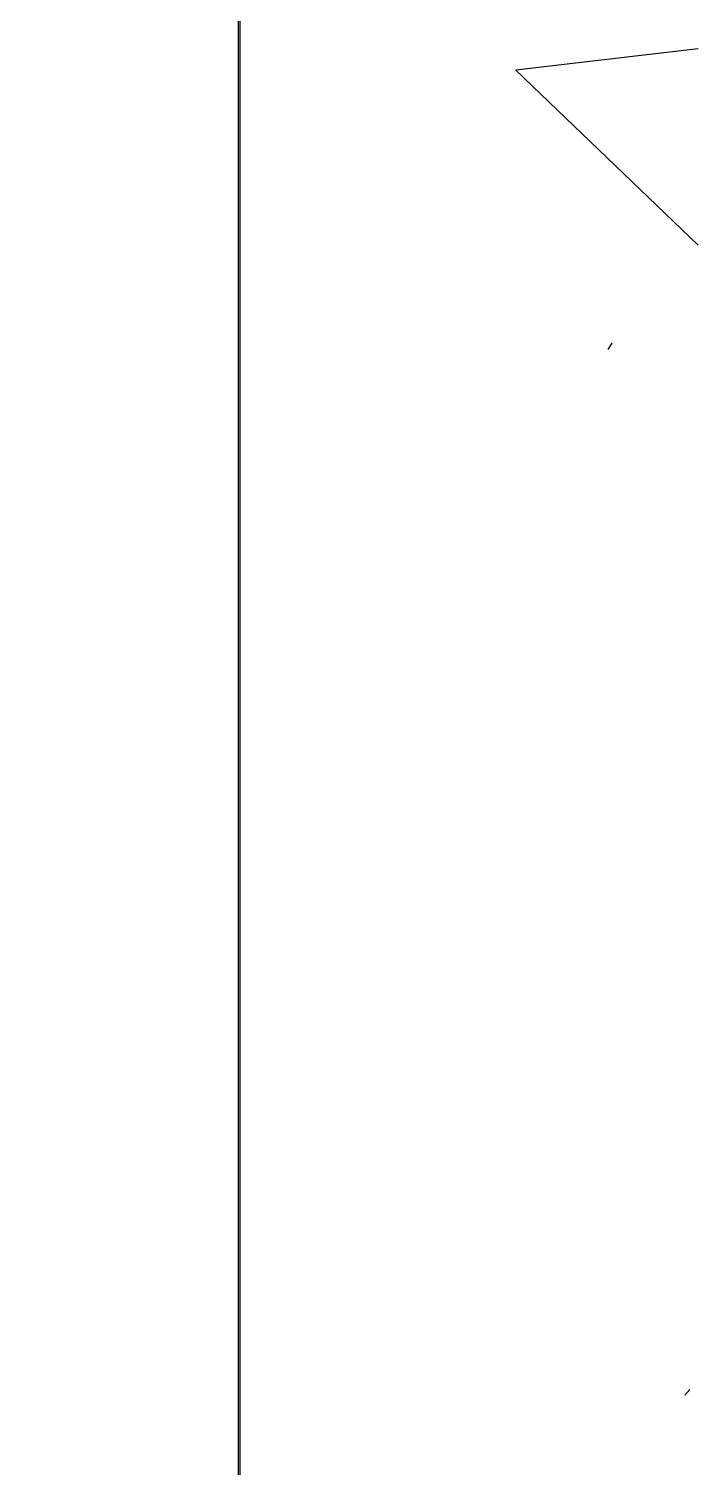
# Model space of a CAD drawing. Extents: x -181672 to 290600, y -29000 to 395522.
# Drawn here: x -4796 to -4504, y 39776 to 40403 of the extents above; entities that cross this region are included whole.
import ezdxf

# ---------------------------------------------------------------- set-up
doc = ezdxf.new("R2010")
doc.units = 0
doc.header["$LTSCALE"] = 10
doc.layers.add('XFM7P20PCW$0$A-FLOR-1', color=252, linetype='Continuous', lineweight=9)
pattern_1 = [(135, (-3620.4, 35032), (-898.03, -898.03), []), (135, (-3747.4, 35032), (-898.03, -898.03), []), (135, (-3874.4, 35032), (-898.03, -898.03), []), (140, (-3620.4, 35032), (79.696, 910.92), [95.25, -1047.75]), (85, (-3620.4, 35032), (-955.284, -176.214), [76.2, -838.2]), (190.451, (-3613.7, 35107.9), (-875.583, 734.71), [80.95, -890.45]), (136.184, (-3874.4, 35032), (210.21, 1355.395), [142.88, -1571.62]), (186.636, (-3856.9, 35144.9), (-1237.14, 1187.01), [121.42, -1335.68]), (81.184, (-3874.4, 35032), (-1237.13, 1187.03), [114.3, -1257.3]), (111, (-3810.9, 35159), (511.326, 758.07), [95.25, -1047.75]), (56, (-3810.9, 35159), (-920.94, 309.01), [76.2, -838.2]), (161.451, (-3768.3, 35222.15), (-409.607, 1067.085), [80.95, -890.45]), (127.5, (-3620.37, 35031.98), (-422.775, 15.443), [3.353, -824.687, 3.353, -847.547, -841.375]), (127.5, (-3620.37, 35031.98), (-422.775, 15.443), [-1678.94, 3.353, -838.022]), (97.5, (-3620.37, 35032), (-500.903, 334.098), [3.353, -481.787, 3.353, -805.637, -320.675]), (97.5, (-3620.37, 35032), (-500.903, 334.098), [-1294.13, 3.353, -317.322]), (57.5, (-3620.37, 34748.77), (28.645, 677.955), [3.353, -314.147, 3.353, -2301.697]), (57.5, (-3620.37, 34748.77), (28.645, 677.955), [-320.853, -987.247, 3.353, -1311.097]), (47.5, (-3620.4, 34621.8), (-127.133, 740.647), [3.353, -409.397, 3.353, -654.507, -933.45]), (47.5, (-3620.4, 34621.8), (-127.133, 740.647), [-1070.61, 3.353, -930.097])]

# ---------------------------------------------------------------- blocks, each defined once
blk = doc.blocks.new('XFM7P20PCW')
h = blk.add_hatch()
h.set_pattern_fill('FP_2', color=256, angle=90, style=0, pattern_type=2)
h.set_pattern_definition(pattern_1)
h.paths.add_polyline_path([(-4503.81063, 43114.9955), (-4503.81063, 48325.16239), (-4703.81063, 48325.16239), (-4703.81063, 30764.09437), (-4503.81063, 30764.09437), (-4503.81063, 42537.6267)])
at = {"layer": 'XFM7P20PCW$0$A-FLOR-1'}
h = blk.add_hatch(dxfattribs=at)
h.set_pattern_fill('FP_2', color=256, angle=90, style=0, pattern_type=2)
h.set_pattern_definition(pattern_1)
h.paths.add_polyline_path([(-4503.81063, 37798.03959), (-4503.81063, 40298.03959), (-4703.81063, 40298.03959), (-4703.81063, 37798.03959)])
for p, q in [((-4703.81063, 49113.16), (-4703.81063, 29638.51771)), ((-4703.81063, 40298.03959), (-4703.81063, 37798.03959))]:
    blk.add_line(p, q)
blk.add_lwpolyline([(-4704.33707, 39726.01713), (-4704.33707, 42681.01713), (-4803.81063, 42681.01713), (-4803.81063, 39726.01713)], close=True)

msp = doc.modelspace()

# ---------------------------------------------------------------- block references
msp.add_blockref('XFM7P20PCW', (0, 0))

doc.saveas('drawing.dxf')
